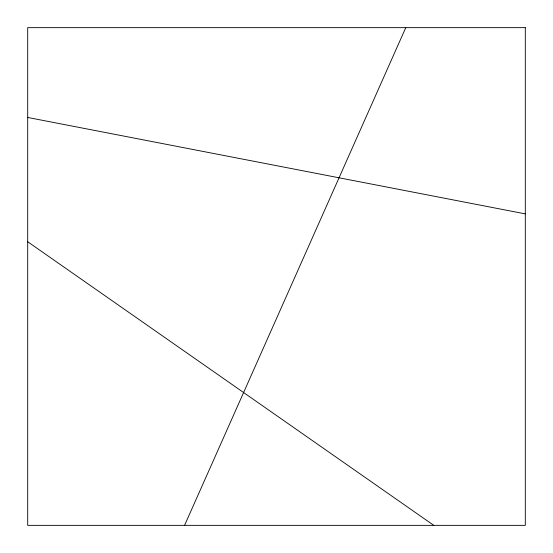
<?xml version="1.0" encoding="UTF-8"?>
<svg xmlns="http://www.w3.org/2000/svg" width="553" height="553" viewBox="0 0 553 553"><rect width="100%" height="100%" fill="white"/><g stroke="black" fill="none" stroke-linecap="round" stroke-linejoin="round"><path stroke-width="0.83" d="M184.578 525.35L405.778 27.65M27.698 117.457L525.302 213.88M27.698 241.751L433.78 525.35M525.302 27.65L27.698 27.65L27.698 525.35L525.302 525.35L525.302 27.65"/></g></svg>
